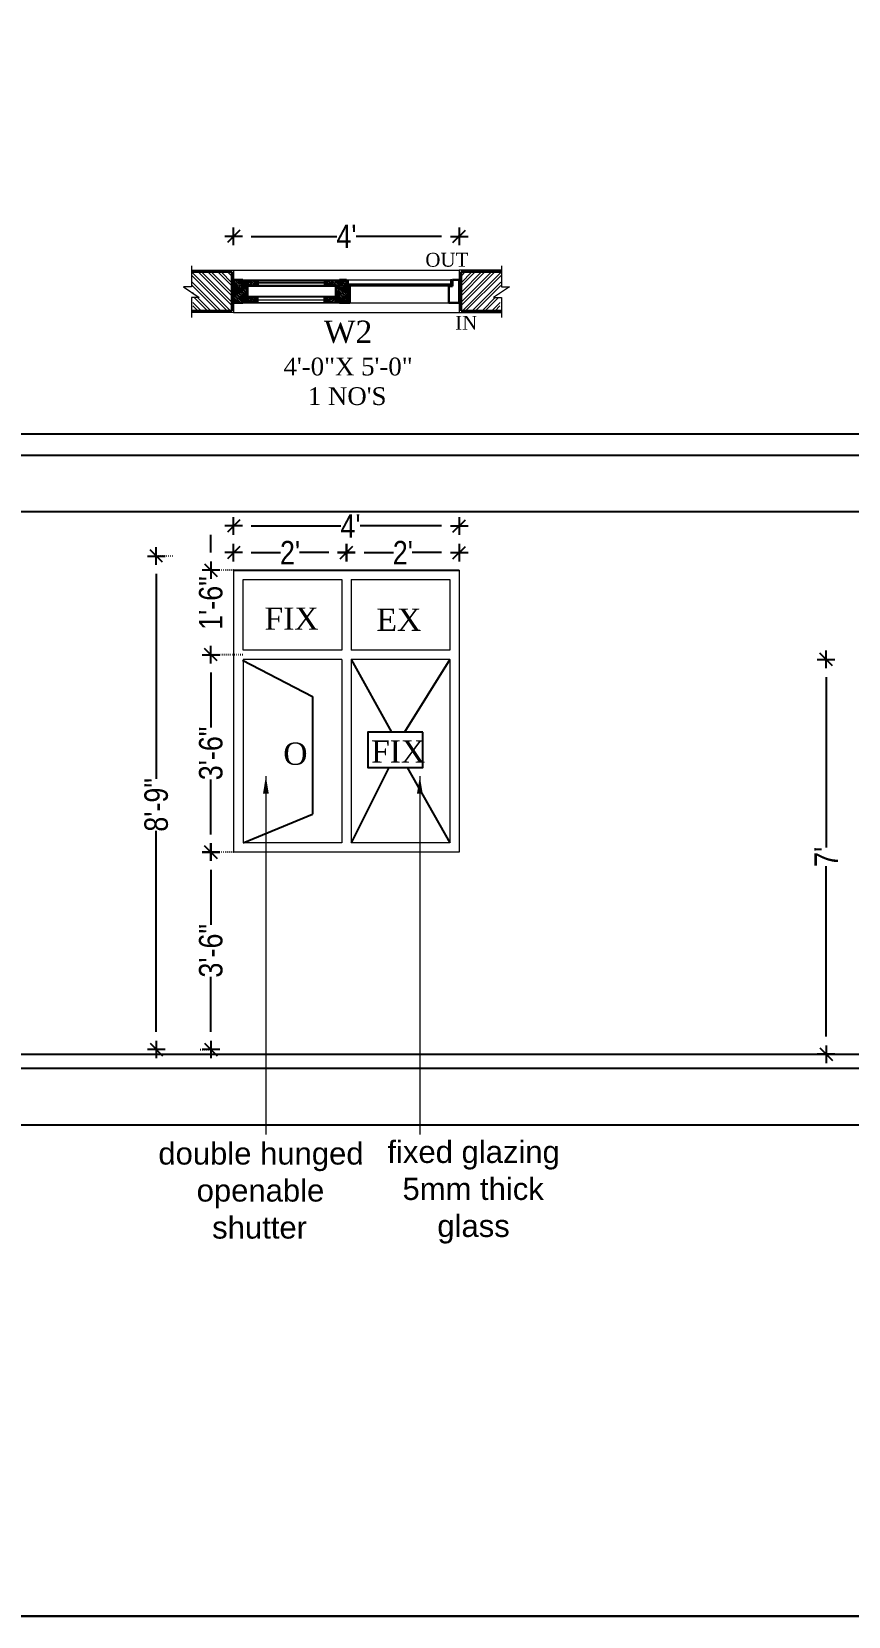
# Model space of a CAD drawing. Extents: x 187966 to 202201, y 659574 to 1343694.
# Drawn here: x 194016.7 to 194190.5, y 663830.7 to 664167.9 of the extents above; entities that cross this region are included whole.
import ezdxf
from ezdxf.lldxf.tags import DXFTag

# ---------------------------------------------------------------- set-up
doc = ezdxf.new("R2010")
doc.units = 0
doc.header["$MEASUREMENT"] = 0
doc.header["$PDMODE"] = 32
doc.linetypes.add('DOT2', pattern=[3.175, 0, -3.175])
for name, color, linetype, lineweight in [('A-Wall', 7, 'Continuous', 30), ('ar-DOOR-WOOD', 44, 'Continuous', 0), ('AR-TEXT', 163, 'Continuous', 9), ('dim.', 84, 'Continuous', 25), ('seal', 8, 'Continuous', 0), ('slab beam layout', 142, 'Continuous', 30), ('Text', 55, 'Continuous', 25), ('wall', 1, 'Continuous', 30), ('wall hatch', 253, 'Continuous', 13), ('windows', 255, 'Continuous', 0)]:
    doc.layers.add(name, color=color, linetype=linetype, lineweight=lineweight)
doc.styles.add('AA_05.00', font='ARIALN.TTF', dxfattribs={"height": 5})
doc.styles.get("Standard").update_dxf_attribs({"font": 'stylu.ttf', "height": 7})
tags = doc.linetypes.add('DASHED2', pattern=[0.375, 0.25, -0.125]).pattern_tags.tags
tags[6:7] = [DXFTag(74, 4), DXFTag(75, 0), DXFTag(340, '0'), DXFTag(46, 1.0), DXFTag(50, 0.0), DXFTag(44, 0.0), DXFTag(45, 0.0)]
tags[4:5] = [DXFTag(74, 4), DXFTag(75, 0), DXFTag(340, '0'), DXFTag(46, 1.0), DXFTag(50, 0.0), DXFTag(44, 0.0), DXFTag(45, 0.0)]
doc.dimstyles.new('AA_05.00', dxfattribs={"dimtxt": 5, "dimasz": 3.75, "dimexe": 0.18, "dimexo": 0.0625, "dimgap": 0.09, "dimtad": 0, "dimdec": 1, "dimzin": 0, "dimdsep": 46, "dimlunit": 4, "dimtxsty": 'AA_05.00', "dimblk": 'DIM ARROW', "dimcen": 0.09, "dimclrd": 9, "dimclre": 256, "dimadec": 0, "dimazin": 0, "dimtfac": 1, "dimtdec": 1, "dimtofl": 0, "dimtmove": 0, "dimatfit": 3, "dimfxl": 1, "dimtolj": 1, "dimtzin": 0, "dimlwd": -1, "dimarcsym": 0})
pattern_1 = [(135, (417476.6797, 668297.0452), (0.3479856207, 0.3479856207), []), (135, (417476.33173, 668297.0452), (0.3479856207, 0.3479856207), [0.6151574803, -0.1230314961, 0, -0.1230314961])]

# ---------------------------------------------------------------- blocks, each defined once
blk = doc.blocks.new('DIM ARROW')
at = {"color": 3, "ltscale": 0.1}
for p, q in [((-0.5, 0), (0.5, 0)), ((-0.354, -0.354), (0.354, 0.354)), ((0, 0.5), (0, -0.5))]:
    blk.add_line(p, q, dxfattribs=at)
blk = doc.blocks.new('*D112')
at = {"layer": 'DEFPOINTS', "color": 0, "ltscale": 0.1, "transparency": 16777216}
for p in [(194043.25, 664056.31), (194046.84, 664056.31), (194043.52, 663951.31)]:
    blk.add_point(p, dxfattribs=at)
at = {"layer": 'dim.', "linetype": 'DOT2', "lineweight": -2, "ltscale": 0.1, "transparency": 16777216}
for p, q in [((194046.78, 664056.31), (194043.07, 664056.31)), ((194043.45, 663951.31), (194043.07, 663951.31))]:
    blk.add_line(p, q, dxfattribs=at)
at = {"layer": 'dim.', "color": 9, "ltscale": 0.1, "transparency": 16777216}
for p, q in [((194043.25, 664052.56), (194043.25, 664008.91)), ((194043.25, 663955.06), (194043.25, 663997.82))]:
    blk.add_line(p, q, dxfattribs=at)
at = {"layer": 'dim.', "color": 9, "ltscale": 0.1, "transparency": 16777216, "xscale": 3.75, "yscale": 3.75, "zscale": 3.75}
for p, rotation in [((194043.25, 664056.31), 90), ((194043.25, 663951.31), 270)]:
    blk.add_blockref('DIM ARROW', p, dxfattribs=dict(at, rotation=rotation))
at = {"layer": 'dim.', "color": 0, "ltscale": 0.1, "transparency": 16777216, "insert": (194043.25, 664003.36), "char_height": 5, "attachment_point": 5, "rotation": 90, "style": 'AA_05.00'}
blk.add_mtext('\\A1;8\'-9"', dxfattribs=at)
blk = doc.blocks.new('*D113')
at = {"layer": 'DEFPOINTS', "color": 0, "ltscale": 0.1, "transparency": 16777216}
for p in [(194059.71, 664124.34), (194107.71, 664124.34), (194107.71, 664124.34)]:
    blk.add_point(p, dxfattribs=at)
at = {"layer": 'dim.', "linetype": 'DOT2', "lineweight": -2, "ltscale": 0.1, "transparency": 16777216}
for p, q in [((194059.71, 664124.4), (194059.71, 664124.52)), ((194107.71, 664124.4), (194107.71, 664124.52))]:
    blk.add_line(p, q, dxfattribs=at)
at = {"layer": 'dim.', "color": 9, "ltscale": 0.1, "transparency": 16777216}
for p, q in [((194063.46, 664124.34), (194081.65, 664124.34)), ((194103.96, 664124.34), (194085.77, 664124.34))]:
    blk.add_line(p, q, dxfattribs=at)
at = {"layer": 'dim.', "color": 9, "ltscale": 0.1, "transparency": 16777216, "xscale": 3.75, "yscale": 3.75, "zscale": 3.75, "rotation": 180}
blk.add_blockref('DIM ARROW', (194059.71, 664124.34), dxfattribs=at)
at = {"layer": 'dim.', "color": 9, "ltscale": 0.1, "transparency": 16777216, "xscale": 3.75, "yscale": 3.75, "zscale": 3.75}
blk.add_blockref('DIM ARROW', (194107.71, 664124.34), dxfattribs=at)
at = {"layer": 'dim.', "color": 0, "ltscale": 0.1, "transparency": 16777216, "insert": (194083.71, 664124.34), "char_height": 5, "attachment_point": 5, "style": 'AA_05.00'}
blk.add_mtext("\\A1;4'", dxfattribs=at)
blk = doc.blocks.new('*D114')
at = {"layer": 'DEFPOINTS', "color": 0, "ltscale": 0.1, "transparency": 16777216}
for p in [(194059.71, 664057.04), (194083.71, 664057.04), (194083.71, 664057.04)]:
    blk.add_point(p, dxfattribs=at)
at = {"layer": 'dim.', "linetype": 'DOT2', "lineweight": -2, "ltscale": 0.1, "transparency": 16777216}
for p, q in [((194059.71, 664057.1), (194059.71, 664057.22)), ((194083.71, 664057.1), (194083.71, 664057.22))]:
    blk.add_line(p, q, dxfattribs=at)
at = {"layer": 'dim.', "color": 9, "ltscale": 0.1, "transparency": 16777216}
for p, q in [((194063.46, 664057.04), (194069.7, 664057.04)), ((194079.96, 664057.04), (194073.72, 664057.04))]:
    blk.add_line(p, q, dxfattribs=at)
at = {"layer": 'dim.', "color": 9, "ltscale": 0.1, "transparency": 16777216, "xscale": 3.75, "yscale": 3.75, "zscale": 3.75, "rotation": 180}
blk.add_blockref('DIM ARROW', (194059.71, 664057.04), dxfattribs=at)
at = {"layer": 'dim.', "color": 9, "ltscale": 0.1, "transparency": 16777216, "xscale": 3.75, "yscale": 3.75, "zscale": 3.75}
blk.add_blockref('DIM ARROW', (194083.71, 664057.04), dxfattribs=at)
at = {"layer": 'dim.', "color": 0, "ltscale": 0.1, "transparency": 16777216, "insert": (194071.71, 664057.04), "char_height": 5, "attachment_point": 5, "style": 'AA_05.00'}
blk.add_mtext("\\A1;2'", dxfattribs=at)
blk = doc.blocks.new('*D115')
at = {"layer": 'DEFPOINTS', "color": 0, "ltscale": 0.1, "transparency": 16777216}
for p in [(194083.71, 664057.04), (194107.71, 664057.04), (194107.71, 664057.04)]:
    blk.add_point(p, dxfattribs=at)
at = {"layer": 'dim.', "linetype": 'DOT2', "lineweight": -2, "ltscale": 0.1, "transparency": 16777216}
for p, q in [((194083.71, 664057.1), (194083.71, 664057.22)), ((194107.71, 664057.1), (194107.71, 664057.22))]:
    blk.add_line(p, q, dxfattribs=at)
at = {"layer": 'dim.', "color": 9, "ltscale": 0.1, "transparency": 16777216}
for p, q in [((194087.46, 664057.04), (194093.7, 664057.04)), ((194103.96, 664057.04), (194097.72, 664057.04))]:
    blk.add_line(p, q, dxfattribs=at)
at = {"layer": 'dim.', "color": 9, "ltscale": 0.1, "transparency": 16777216, "xscale": 3.75, "yscale": 3.75, "zscale": 3.75, "rotation": 180}
blk.add_blockref('DIM ARROW', (194083.71, 664057.04), dxfattribs=at)
at = {"layer": 'dim.', "color": 9, "ltscale": 0.1, "transparency": 16777216, "xscale": 3.75, "yscale": 3.75, "zscale": 3.75}
blk.add_blockref('DIM ARROW', (194107.71, 664057.04), dxfattribs=at)
at = {"layer": 'dim.', "color": 0, "ltscale": 0.1, "transparency": 16777216, "insert": (194095.71, 664057.04), "char_height": 5, "attachment_point": 5, "style": 'AA_05.00'}
blk.add_mtext("\\A1;2'", dxfattribs=at)
blk = doc.blocks.new('*D116')
at = {"layer": 'DEFPOINTS', "color": 0, "ltscale": 0.1, "transparency": 16777216}
for p in [(194059.71, 664062.72), (194059.71, 664062.72), (194107.71, 664062.72)]:
    blk.add_point(p, dxfattribs=at)
at = {"layer": 'dim.', "linetype": 'DOT2', "lineweight": -2, "ltscale": 0.1, "transparency": 16777216}
for p, q in [((194059.71, 664062.78), (194059.71, 664062.9)), ((194107.71, 664062.78), (194107.71, 664062.9))]:
    blk.add_line(p, q, dxfattribs=at)
at = {"layer": 'dim.', "color": 9, "ltscale": 0.1, "transparency": 16777216}
for p, q in [((194063.46, 664062.72), (194082.52, 664062.72)), ((194103.96, 664062.72), (194086.64, 664062.72))]:
    blk.add_line(p, q, dxfattribs=at)
at = {"layer": 'dim.', "color": 9, "ltscale": 0.1, "transparency": 16777216, "xscale": 3.75, "yscale": 3.75, "zscale": 3.75, "rotation": 180}
blk.add_blockref('DIM ARROW', (194059.71, 664062.72), dxfattribs=at)
at = {"layer": 'dim.', "color": 9, "ltscale": 0.1, "transparency": 16777216, "xscale": 3.75, "yscale": 3.75, "zscale": 3.75}
blk.add_blockref('DIM ARROW', (194107.71, 664062.72), dxfattribs=at)
at = {"layer": 'dim.', "color": 0, "ltscale": 0.1, "transparency": 16777216, "insert": (194084.58, 664062.72), "char_height": 5, "attachment_point": 5, "style": 'AA_05.00'}
blk.add_mtext("\\A1;4'", dxfattribs=at)
blk = doc.blocks.new('*D110')
at = {"layer": 'DEFPOINTS', "color": 0, "ltscale": 0.1, "transparency": 16777216}
for p in [(194054.87, 663993.31), (194054.87, 663993.31), (194052.55, 663951.31)]:
    blk.add_point(p, dxfattribs=at)
at = {"layer": 'dim.', "linetype": 'DOT2', "lineweight": -2, "ltscale": 0.1, "transparency": 16777216}
for p, q in [((194054.81, 663993.31), (194054.69, 663993.31)), ((194052.61, 663951.31), (194055.05, 663951.31))]:
    blk.add_line(p, q, dxfattribs=at)
at = {"layer": 'dim.', "color": 9, "ltscale": 0.1, "transparency": 16777216}
for p, q in [((194054.87, 663989.56), (194054.87, 663977.86)), ((194054.87, 663955.06), (194054.87, 663966.77))]:
    blk.add_line(p, q, dxfattribs=at)
at = {"layer": 'dim.', "color": 9, "ltscale": 0.1, "transparency": 16777216, "xscale": 3.75, "yscale": 3.75, "zscale": 3.75}
for p, rotation in [((194054.87, 663993.31), 90), ((194054.87, 663951.31), 270)]:
    blk.add_blockref('DIM ARROW', p, dxfattribs=dict(at, rotation=rotation))
at = {"layer": 'dim.', "color": 0, "ltscale": 0.1, "transparency": 16777216, "insert": (194054.87, 663972.31), "char_height": 5, "attachment_point": 5, "rotation": 90, "style": 'AA_05.00'}
blk.add_mtext('\\A1;3\'-6"', dxfattribs=at)
blk = doc.blocks.new('*D111')
at = {"layer": 'DEFPOINTS', "color": 0, "ltscale": 0.1, "transparency": 16777216}
for p in [(194054.87, 664053.31), (194059.71, 664053.31), (194061.71, 664035.31)]:
    blk.add_point(p, dxfattribs=at)
at = {"layer": 'dim.', "color": 9, "ltscale": 0.1, "transparency": 16777216}
for p, q in [((194054.87, 664057.06), (194054.87, 664060.81)), ((194054.87, 664031.56), (194054.87, 664027.81))]:
    blk.add_line(p, q, dxfattribs=at)
at = {"layer": 'dim.', "linetype": 'DOT2', "lineweight": -2, "ltscale": 0.1, "transparency": 16777216}
for p, q in [((194059.65, 664053.31), (194054.69, 664053.31)), ((194061.65, 664035.31), (194054.69, 664035.31))]:
    blk.add_line(p, q, dxfattribs=at)
at = {"layer": 'dim.', "color": 9, "ltscale": 0.1, "transparency": 16777216, "xscale": 3.75, "yscale": 3.75, "zscale": 3.75}
for p, rotation in [((194054.87, 664053.31), 270), ((194054.87, 664035.31), 90)]:
    blk.add_blockref('DIM ARROW', p, dxfattribs=dict(at, rotation=rotation))
at = {"layer": 'dim.', "color": 0, "ltscale": 0.1, "transparency": 16777216, "insert": (194054.87, 664046.31), "char_height": 5, "attachment_point": 5, "rotation": 90, "style": 'AA_05.00'}
blk.add_mtext('\\A1;1\'-6"', dxfattribs=at)
blk = doc.blocks.new('*D122')
at = {"layer": 'DEFPOINTS', "color": 0, "ltscale": 0.1, "transparency": 16777216}
for p in [(194185.78, 664034.31), (194185.78, 663950.31), (194185.78, 663950.31)]:
    blk.add_point(p, dxfattribs=at)
at = {"layer": 'dim.', "linetype": 'DOT2', "lineweight": -2, "ltscale": 0.1, "transparency": 16777216}
for p, q in [((194185.72, 664034.31), (194185.6, 664034.31)), ((194185.72, 663950.31), (194185.6, 663950.31))]:
    blk.add_line(p, q, dxfattribs=at)
at = {"layer": 'dim.', "color": 9, "ltscale": 0.1, "transparency": 16777216}
for p, q in [((194185.78, 664030.56), (194185.78, 663994.27)), ((194185.78, 663954.06), (194185.78, 663990.35))]:
    blk.add_line(p, q, dxfattribs=at)
at = {"layer": 'dim.', "color": 9, "ltscale": 0.1, "transparency": 16777216, "xscale": 3.75, "yscale": 3.75, "zscale": 3.75}
for p, rotation in [((194185.78, 664034.31), 90), ((194185.78, 663950.31), 270)]:
    blk.add_blockref('DIM ARROW', p, dxfattribs=dict(at, rotation=rotation))
at = {"layer": 'dim.', "color": 0, "ltscale": 0.1, "transparency": 16777216, "insert": (194185.78, 663992.31), "char_height": 5, "attachment_point": 5, "rotation": 90, "style": 'AA_05.00'}
blk.add_mtext("\\A1;7'", dxfattribs=at)
blk = doc.blocks.new('*D137')
at = {"layer": 'DEFPOINTS', "color": 0, "ltscale": 0.1, "transparency": 16777216}
for p in [(194054.87, 664035.31), (194061.71, 664035.31), (194059.71, 663993.31)]:
    blk.add_point(p, dxfattribs=at)
at = {"layer": 'dim.', "linetype": 'DOT2', "lineweight": -2, "ltscale": 0.1, "transparency": 16777216}
for p, q in [((194061.65, 664035.31), (194054.69, 664035.31)), ((194059.65, 663993.31), (194054.69, 663993.31))]:
    blk.add_line(p, q, dxfattribs=at)
at = {"layer": 'dim.', "color": 9, "ltscale": 0.1, "transparency": 16777216}
for p, q in [((194054.87, 664031.56), (194054.87, 664019.86)), ((194054.87, 663997.06), (194054.87, 664008.77))]:
    blk.add_line(p, q, dxfattribs=at)
at = {"layer": 'dim.', "color": 9, "ltscale": 0.1, "transparency": 16777216, "xscale": 3.75, "yscale": 3.75, "zscale": 3.75}
for p, rotation in [((194054.87, 664035.31), 90), ((194054.87, 663993.31), 270)]:
    blk.add_blockref('DIM ARROW', p, dxfattribs=dict(at, rotation=rotation))
at = {"layer": 'dim.', "color": 0, "ltscale": 0.1, "transparency": 16777216, "insert": (194054.87, 664014.31), "char_height": 5, "attachment_point": 5, "rotation": 90, "style": 'AA_05.00'}
blk.add_mtext('\\A1;3\'-6"', dxfattribs=at)

msp = doc.modelspace()

# ---------------------------------------------------------------- hatches: boundary and pattern name
at = {"layer": 'ar-DOOR-WOOD'}
h = msp.add_hatch(dxfattribs=at)
h.set_pattern_fill('ANSI35', color=256, scale=1.968504, angle=180, style=0)
h.set_pattern_definition([(135, (417474.0911, 668297.0452), (0.3479856207, 0.3479856207), []), (135, (417473.7431, 668297.0452), (0.3479856207, 0.3479856207), [0.6151574803, -0.1230314961, 0, -0.1230314961])])
h.paths.add_polyline_path([(194059.71, 664110.18), (194061.68, 664110.18), (194061.68, 664111.55), (194062.67, 664111.55), (194062.67, 664113.72), (194061.68, 664113.72), (194061.68, 664115.1), (194059.71, 664115.1)])
h = msp.add_hatch(dxfattribs=at)
h.set_pattern_fill('ANSI35', color=256, scale=1.968504, style=0)
h.set_pattern_definition([(45, (-29332.7549, 668297.0452), (-0.3479856207, 0.3479856207), []), (45, (-29332.40693, 668297.0452), (-0.3479856207, 0.3479856207), [0.6151574803, -0.1230314961, 0, -0.1230314961])])
h.paths.add_polyline_path([(194062, 664115), (194062, 664113.86), (194064.95, 664113.86), (194064.95, 664114.43), (194064.95, 664114.66), (194064.95, 664115)])
h = msp.add_hatch(dxfattribs=at)
h.set_pattern_fill('ANSI35', color=256, scale=1.968504, angle=180, style=0)
h.set_pattern_definition(pattern_1)
h.paths.add_polyline_path([(194081.93, 664115), (194081.93, 664113.86), (194078.98, 664113.86), (194078.98, 664114.43), (194078.98, 664114.66), (194078.98, 664115)])
h = msp.add_hatch(dxfattribs=at)
h.set_pattern_fill('ANSI35', color=256, scale=1.968504, angle=180, style=0)
h.set_pattern_definition(pattern_1)
h.paths.add_polyline_path([(194082.24, 664113.72), (194081.49, 664113.72), (194081.49, 664111.55), (194082.24, 664111.55), (194082.24, 664110.18), (194084.45, 664110.18), (194084.45, 664113.72), (194084.45, 664113.72), (194083.7, 664113.72), (194083.7, 664114), (194083.7, 664115.1), (194082.24, 664115.1)])
h = msp.add_hatch(dxfattribs=at)
h.set_pattern_fill('ANSI35', color=256, scale=1.968504, style=0)
h.set_pattern_definition([(315, (-29332.7549, 659928.2289), (-0.3479856207, -0.3479856207), []), (315, (-29332.40693, 659928.2289), (-0.3479856207, -0.3479856207), [0.6151574803, -0.1230314961, 0, -0.1230314961])])
h.paths.add_polyline_path([(194062, 664110.27), (194062, 664111.42), (194064.95, 664111.42), (194064.95, 664110.85), (194064.95, 664110.61), (194064.95, 664110.27)])
h = msp.add_hatch(dxfattribs=at)
h.set_pattern_fill('ANSI35', color=256, scale=1.968504, angle=180, style=0)
h.set_pattern_definition([(225, (417476.6797, 659928.2289), (0.3479856207, -0.3479856207), []), (225, (417476.33173, 659928.2289), (0.3479856207, -0.3479856207), [0.6151574803, -0.1230314961, 0, -0.1230314961])])
h.paths.add_polyline_path([(194081.93, 664110.27), (194081.93, 664111.42), (194078.98, 664111.42), (194078.98, 664110.85), (194078.98, 664110.61), (194078.98, 664110.27)])
at = {"layer": 'wall hatch'}
h = msp.add_hatch(dxfattribs=at)
h.set_pattern_fill('ANSI32', color=256, scale=3.937008, style=0)
h.set_pattern_definition([(135, (418929.6809, 668298.6988), (1.043956862, 1.043956862), []), (135, (418928.985, 668298.6988), (1.043956862, 1.043956862), [])])
h.paths.add_polyline_path([(194052.4, 664111.33), (194050.94, 664112.33), (194050.79, 664116.77), (194059.32, 664116.77), (194059.32, 664108.5), (194051.08, 664108.5), (194050.98, 664111.33), (194051.5, 664111.33)])
h = msp.add_hatch(dxfattribs=at)
h.set_pattern_fill('ANSI32', color=256, scale=3.937008, style=0)
h.set_pattern_definition([(45, (-30762.258, 668298.6988), (-1.043956862, 1.043956862), []), (45, (-30761.562, 668298.6988), (-1.043956862, 1.043956862), [])])
h.paths.add_polyline_path([(194115.03, 664111.33), (194116.48, 664112.33), (194116.64, 664116.77), (194108.1, 664116.77), (194108.1, 664108.5), (194116.34, 664108.5), (194116.44, 664111.33), (194115.92, 664111.33)])

# ---------------------------------------------------------------- linework, layer by layer
at = {"layer": 'A-Wall'}
msp.add_lwpolyline([(193076.85, 664504.47), (194699.74, 664504.47), (194699.74, 663830.69), (193076.85, 663830.69)], close=True, dxfattribs=at)
at = {"layer": 'ar-DOOR-WOOD'}
for p, q in [((194061.68, 664115.1), (194082.24, 664115.1)), ((194083.7, 664115.1), (194106.98, 664115.1)), ((194062.67, 664113.72), (194081.49, 664113.72)), ((194081.49, 664111.55), (194062.67, 664111.55)), ((194105.5, 664113.72), (194084.45, 664113.72)), ((194061.68, 664110.18), (194082.24, 664110.18)), ((194064.95, 664110.85), (194078.98, 664110.85)), ((194084.45, 664110.18), (194105.5, 664110.18)), ((194082.71, 664036.31), (194082.71, 664036.29))]:
    msp.add_line(p, q, dxfattribs=at)
at = {"layer": 'ar-DOOR-WOOD', "color": 4}
for p, q in [((194064.95, 664114.66), (194078.98, 664114.66)), ((194064.95, 664114.43), (194078.98, 664114.43)), ((194083.7, 664114), (194106.25, 664114)), ((194084.11, 664114.23), (194106.25, 664114.23))]:
    msp.add_line(p, q, dxfattribs=at)
at = {"layer": 'seal', "lineweight": 25, "ltscale": 0.005}
for p, q in [((193623.62, 664082.31), (194470.93, 664082.31)), ((193623.62, 664077.81), (194470.93, 664077.81)), ((193623.62, 664065.81), (194470.93, 664065.81)), ((194059.71, 664053.31), (194107.71, 664053.31)), ((193618.33, 663950.31), (194464.7, 663950.31))]:
    msp.add_line(p, q, dxfattribs=at)
at = {"layer": 'slab beam layout', "lineweight": 25, "ltscale": 0.005}
msp.add_line((193618.33, 663947.31), (194464.7, 663947.31), dxfattribs=at)
at = {"layer": 'Text', "linetype": 'DASHED2', "lineweight": -2, "ltscale": 5}
for p, q in [((194061.58, 664034.15), (194076.46, 664026.44)), ((194084.71, 664034.31), (194093.32, 664018.86)), ((194105.71, 664034.31), (194096.1, 664018.86)), ((194076.46, 664026.44), (194076.46, 664001.39)), ((194092.76, 664011.33), (194084.71, 663995.31)), ((194096.66, 664011.33), (194105.71, 663995.31)), ((194061.71, 663995.31), (194076.46, 664001.39))]:
    msp.add_line(p, q, dxfattribs=at)
msp.add_lwpolyline([(194099.97, 664018.86), (194088.28, 664018.86), (194088.28, 664011.33), (194099.97, 664011.33)], close=True, dxfattribs=at)
at = {"layer": 'wall', "lineweight": 5}
for p, q in [((194050.72, 664118.07), (194050.72, 664113.63)), ((194050.72, 664117.16), (194059.71, 664117.16)), ((194059.71, 664117.16), (194107.71, 664117.16)), ((194059.71, 664117.16), (194059.71, 664108.11)), ((194062, 664115), (194081.93, 664115)), ((194062, 664115), (194062, 664113.86)), ((194064.95, 664115), (194064.95, 664113.86)), ((194078.98, 664115), (194078.98, 664113.86)), ((194081.93, 664115), (194081.93, 664113.86)), ((194116.71, 664117.16), (194107.71, 664117.16)), ((194107.71, 664117.16), (194107.71, 664108.11)), ((194116.71, 664118.07), (194116.71, 664113.63)), ((194050.72, 664113.63), (194049.04, 664113.63)), ((194049.04, 664113.63), (194052.4, 664111.33)), ((194081.93, 664113.86), (194062, 664113.86)), ((194081.93, 664111.42), (194062, 664111.42)), ((194062, 664110.27), (194062, 664111.42)), ((194064.95, 664110.27), (194064.95, 664111.42)), ((194078.98, 664110.27), (194078.98, 664111.42)), ((194081.93, 664110.27), (194081.93, 664111.42)), ((194118.38, 664113.63), (194115.03, 664111.33)), ((194116.71, 664113.63), (194118.38, 664113.63)), ((194050.72, 664111.33), (194050.72, 664107.1)), ((194052.4, 664111.33), (194050.72, 664111.33)), ((194059.71, 664108.11), (194050.72, 664108.11)), ((194059.71, 664108.11), (194107.71, 664108.11)), ((194062, 664110.27), (194081.93, 664110.27)), ((194107.71, 664108.11), (194116.71, 664108.11)), ((194115.03, 664111.33), (194116.71, 664111.33)), ((194116.71, 664111.33), (194116.71, 664107.1))]:
    msp.add_line(p, q, dxfattribs=at)
at = {"layer": 'wall'}
for p, q in [((194050.72, 664116.77), (194059.32, 664116.77)), ((194059.32, 664108.5), (194059.32, 664116.77)), ((194059.71, 664115.1), (194061.68, 664115.1)), ((194059.71, 664115.1), (194059.71, 664110.18)), ((194061.68, 664115.1), (194061.68, 664113.72)), ((194082.24, 664115.1), (194083.7, 664115.1)), ((194082.24, 664115.1), (194082.24, 664113.72)), ((194083.7, 664115.1), (194083.7, 664113.72)), ((194107.71, 664115.1), (194106.25, 664115.1)), ((194106.25, 664115.1), (194106.25, 664113.72)), ((194107.71, 664115.1), (194107.71, 664110.18)), ((194107.71, 664115.1), (194107.71, 664110.18)), ((194116.71, 664116.77), (194108.1, 664116.77)), ((194108.1, 664108.5), (194108.1, 664116.77)), ((194061.68, 664113.72), (194062.67, 664113.72)), ((194061.68, 664111.55), (194062.67, 664111.55)), ((194061.68, 664111.55), (194061.68, 664110.18)), ((194062.67, 664113.72), (194062.67, 664111.55)), ((194081.49, 664113.72), (194081.49, 664111.55)), ((194081.49, 664113.72), (194082.24, 664113.72)), ((194081.49, 664111.55), (194082.24, 664111.55)), ((194082.24, 664111.55), (194082.24, 664110.18)), ((194083.7, 664113.72), (194084.45, 664113.72)), ((194084.45, 664113.72), (194084.45, 664110.18)), ((194105.5, 664113.72), (194105.5, 664110.18)), ((194106.25, 664113.72), (194105.5, 664113.72)), ((194059.32, 664108.5), (194050.72, 664108.5)), ((194059.71, 664110.18), (194061.68, 664110.18)), ((194082.24, 664110.18), (194084.45, 664110.18)), ((194107.71, 664110.18), (194105.5, 664110.18)), ((194108.1, 664108.5), (194116.71, 664108.5))]:
    msp.add_line(p, q, dxfattribs=at)
at = {"layer": 'wall', "lineweight": 25, "ltscale": 0.005}
msp.add_line((193618.33, 663935.31), (194464.7, 663935.31), dxfattribs=at)
at = {"layer": 'wall', "lineweight": 5}
for points in [[(194083.82, 664115.1), (194084.11, 664115.1), (194084.11, 664114.23), (194083.82, 664114.23)], [(194106.13, 664115.1), (194105.85, 664115.1), (194105.85, 664114.23), (194106.13, 664114.23)]]:
    msp.add_lwpolyline(points, close=True, dxfattribs=at)
at = {"layer": 'windows'}
for p, q in [((194059.71, 664053.31), (194059.71, 663993.31)), ((194082.71, 664051.31), (194082.71, 664036.31)), ((194084.71, 664051.31), (194084.71, 664036.31)), ((194107.71, 664053.31), (194107.71, 663993.31)), ((194082.71, 664034.31), (194061.71, 664034.31)), ((194061.71, 664034.31), (194061.71, 663995.31)), ((194082.71, 664034.31), (194082.71, 663995.31)), ((194105.71, 664034.31), (194084.71, 664034.31)), ((194084.71, 664034.31), (194084.71, 663995.31)), ((194105.71, 664034.31), (194105.71, 663995.31)), ((194107.71, 663993.31), (194059.71, 663993.31)), ((194082.71, 663995.31), (194061.71, 663995.31)), ((194105.71, 663995.31), (194084.71, 663995.31))]:
    msp.add_line(p, q, dxfattribs=at)
for points in [[(194082.71, 664036.31), (194061.71, 664036.31), (194061.71, 664051.31), (194082.71, 664051.31)], [(194084.71, 664051.31), (194105.71, 664051.31), (194105.71, 664036.31), (194084.71, 664036.31)]]:
    msp.add_lwpolyline(points, dxfattribs=at)

# ---------------------------------------------------------------- texts
at = {"layer": 'AR-TEXT', "char_height": 4.7244, "attachment_point": 1}
for s, insert, width in [('\\pi9.9652;{\\fTimes New Roman|b0|i0|c0|p18;W2\\P\\pi1.382;\\H0.8x;4\'-0"X 5\'-0"\\P\\pi6.5608;1 NO\'S}', (194068.94, 664106.41, -19463.01), 50.7783), ('\\pi5.5793;{\\fArial|b0|i0|c0|p34;double hunged \\P\\pi13.733;openable \\P\\pi17.034;shutter }', (194038.11, 663931.55), 54.1327), ('\\pi3.8013;{\\fArial|b0|i0|c0|p34;fixed glazing \\P\\pi7.0094;5mm thick \\P\\pi14.425;glass}', (194088.63, 663931.89), 43.7898)]:
    msp.add_mtext(s, dxfattribs=dict(at, insert=insert, width=width))
at = {"layer": 'Text', "char_height": 5.9055, "width": 1.4334, "attachment_point": 3}
for s, insert in [('{\\fTimes New Roman|b0|i0|c0|p18;\\H0.5x;OUT}', (194109.66, 664120.84)), ('{\\fTimes New Roman|b0|i0|c0|p18;\\H0.5x;IN}', (194111.56, 664107.43))]:
    msp.add_mtext(s, dxfattribs=dict(at, insert=insert))
at = {"layer": 'Text', "ltscale": 5, "char_height": 4.7343, "width": 5.4871}
for s, insert, attachment_point in [('\\A1;{\\fTimes New Roman|b0|i0|c0|p18;FIX}', (194066.28, 664040.63), 7), ('\\A1;{\\fTimes New Roman|b0|i0|c0|p18;EX}', (194099.64, 664040.4), 9), ('\\A1;{\\fTimes New Roman|b0|i0|c0|p18;FIX}', (194088.95, 664012.36), 7), ('\\A1;{\\fTimes New Roman|b0|i0|c0|p18;O}', (194075.44, 664011.82), 9)]:
    msp.add_mtext(s, dxfattribs=dict(at, insert=insert, attachment_point=attachment_point))

# ---------------------------------------------------------------- dimensions: what is measured, and where the dimension line sits
at = {"layer": 'dim.', "ltscale": 0.1}
for base, p1, p2, picture, middle in [((194107.71, 664124.34), (194059.71, 664124.34), (194107.71, 664124.34), '*D113', (194083.71, 664124.34)), ((194083.71, 664057.04), (194059.71, 664057.04), (194083.71, 664057.04), '*D114', (194071.71, 664057.04)), ((194107.71, 664057.04), (194083.71, 664057.04), (194107.71, 664057.04), '*D115', (194095.71, 664057.04))]:
    dim = msp.add_linear_dim(base=base, p1=p1, p2=p2, dimstyle='AA_05.00', dxfattribs=at)
    dim.commit()
    dim.dimension.update_dxf_attribs({"geometry": picture, "text_midpoint": middle})
dim = msp.add_linear_dim(base=(194059.71, 664062.72), p1=(194107.71, 664062.72), p2=(194059.71, 664062.72), dimstyle='AA_05.00', dxfattribs=at)
dim.commit()
dim.dimension.update_dxf_attribs({"geometry": '*D116', "text_midpoint": (194084.58, 664062.72), "dimtype": 160})
for base, p1, p2, picture, middle in [((194054.87, 664053.31), (194061.71, 664035.31), (194059.71, 664053.31), '*D111', (194054.87, 664046.31)), ((194043.25, 664056.31), (194043.52, 663951.31), (194046.84, 664056.31), '*D112', (194043.25, 664003.36))]:
    dim = msp.add_linear_dim(base=base, p1=p1, p2=p2, angle=90, dimstyle='AA_05.00', dxfattribs=at)
    dim.commit()
    dim.dimension.update_dxf_attribs({"geometry": picture, "text_midpoint": middle, "dimtype": 160})
for base, p1, p2, picture, middle in [((194054.87, 664035.31), (194059.71, 663993.31), (194061.71, 664035.31), '*D137', (194054.87, 664014.31)), ((194185.78, 663950.31), (194185.78, 664034.31), (194185.78, 663950.31), '*D122', (194185.78, 663992.31)), ((194054.87, 663993.31), (194052.55, 663951.31), (194054.87, 663993.31), '*D110', (194054.87, 663972.31))]:
    dim = msp.add_linear_dim(base=base, p1=p1, p2=p2, angle=90, dimstyle='AA_05.00', dxfattribs=at)
    dim.commit()
    dim.dimension.update_dxf_attribs({"geometry": picture, "text_midpoint": middle})

# ---------------------------------------------------------------- leaders
at = {"layer": 'windows', "linetype": 'DASHED2', "lineweight": -2, "ltscale": 5}
msp.add_leader([(194066.57, 664009.48), (194066.57, 663933.25)], dimstyle='AA_05.00', override={"dimgap": 0.09, "dimtad": 0}, dxfattribs=at)
msp.add_leader([(194099.33, 664009.48), (194099.33, 663933.25)], dimstyle='AA_05.00', dxfattribs=at)

doc.saveas('drawing.dxf')
